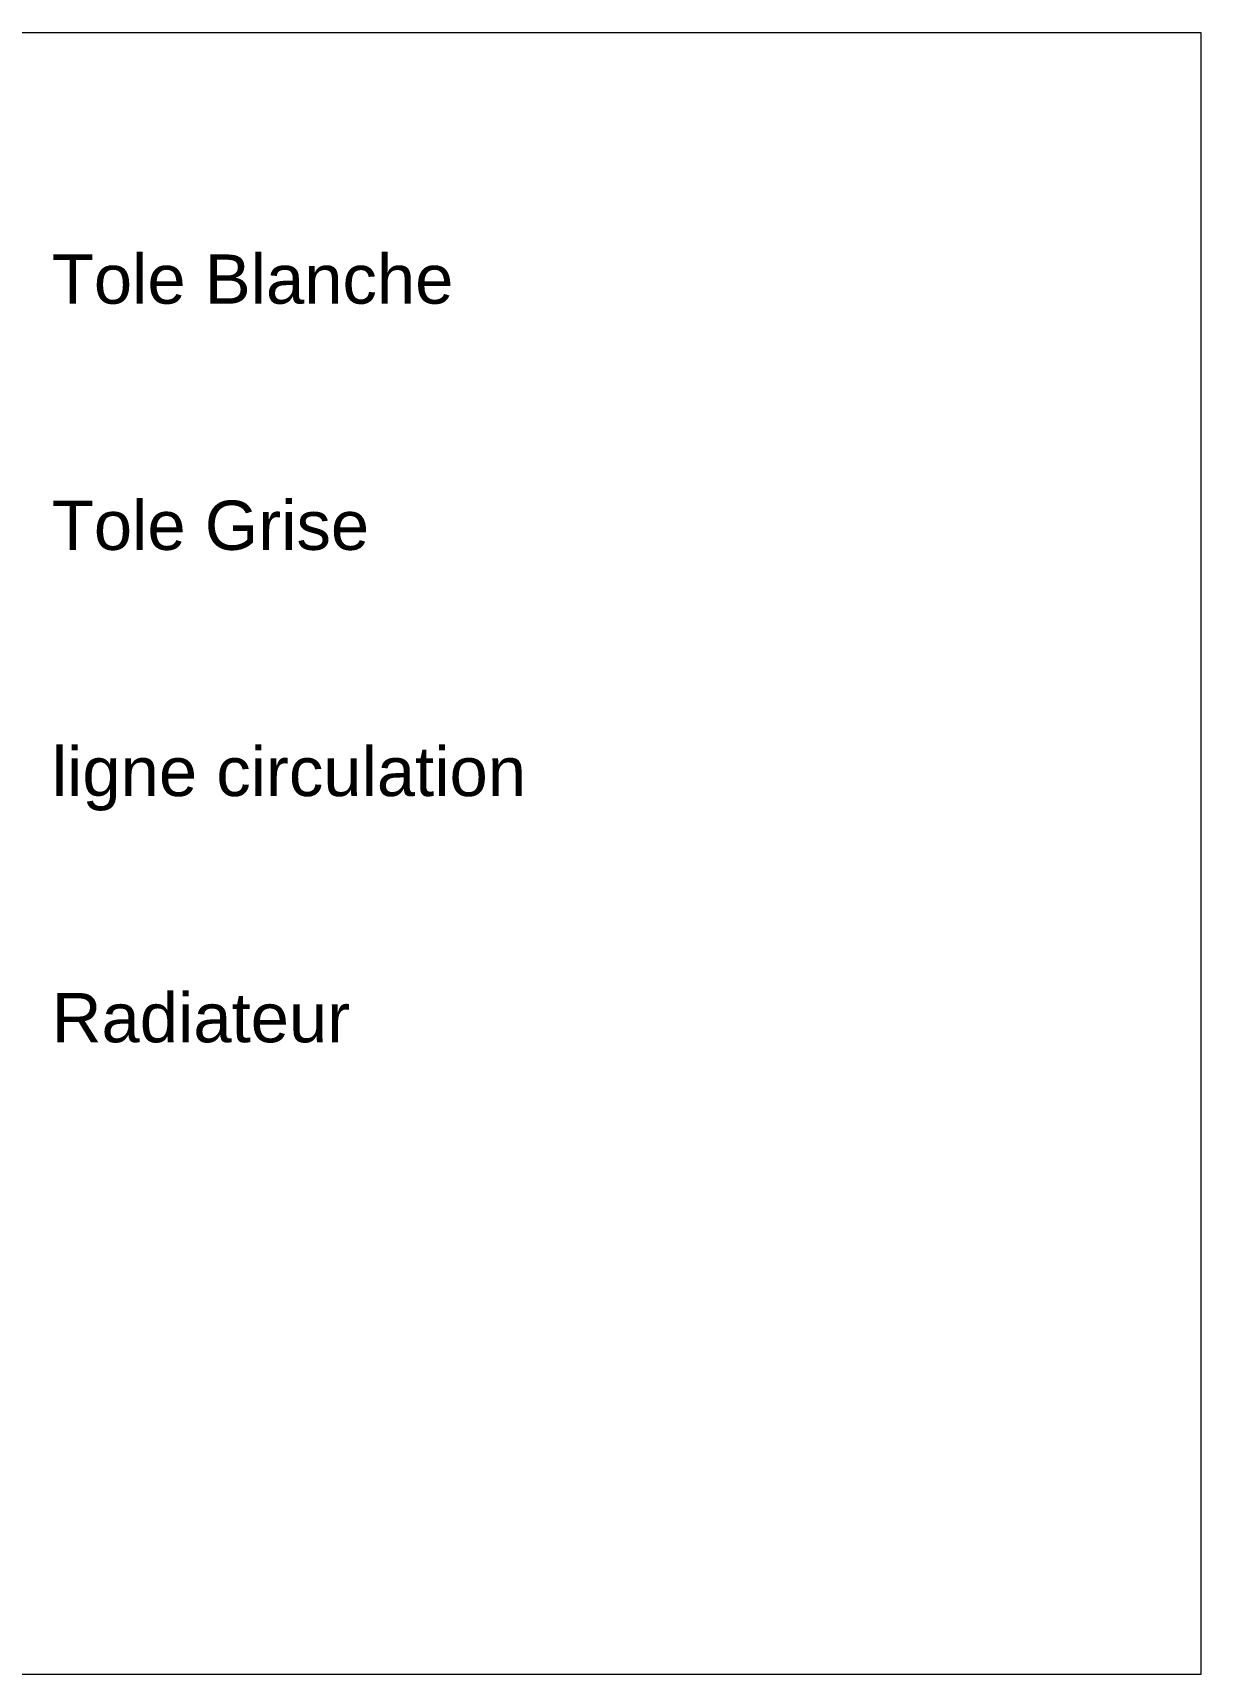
# Model space of a CAD drawing. Extents: x -458 to 250, y -200 to 689.
# Drawn here: x 107.7 to 250, y -58.3 to 141.7 of the extents above; entities that cross this region are included whole.
import ezdxf

# ---------------------------------------------------------------- set-up
doc = ezdxf.new("R2010")
doc.units = 0
doc.layers.add('LEGEND', color=7, linetype='CONTINUOUS', lineweight=18)
doc.layers.add('TEXT', color=7, linetype='CONTINUOUS', lineweight=13)
doc.styles.get("Standard").update_dxf_attribs({"font": 'arial.ttf'})

msp = doc.modelspace()

# ---------------------------------------------------------------- linework, layer by layer
at = {"layer": 'LEGEND'}
msp.add_lwpolyline([(50, -58.33), (250, -58.33), (250, 141.67), (50, 141.67), (50, -58.33)], dxfattribs=at)

# ---------------------------------------------------------------- texts
at = {"layer": 'TEXT'}
for s, p in [('Tole Blanche', (110, 108.67)), ('Tole Grise', (110, 78.67)), ('ligne circulation', (110, 48.67)), ('Radiateur', (110, 18.67))]:
    msp.add_text(s, height=6, dxfattribs=at).set_placement(p)

doc.saveas('drawing.dxf')
